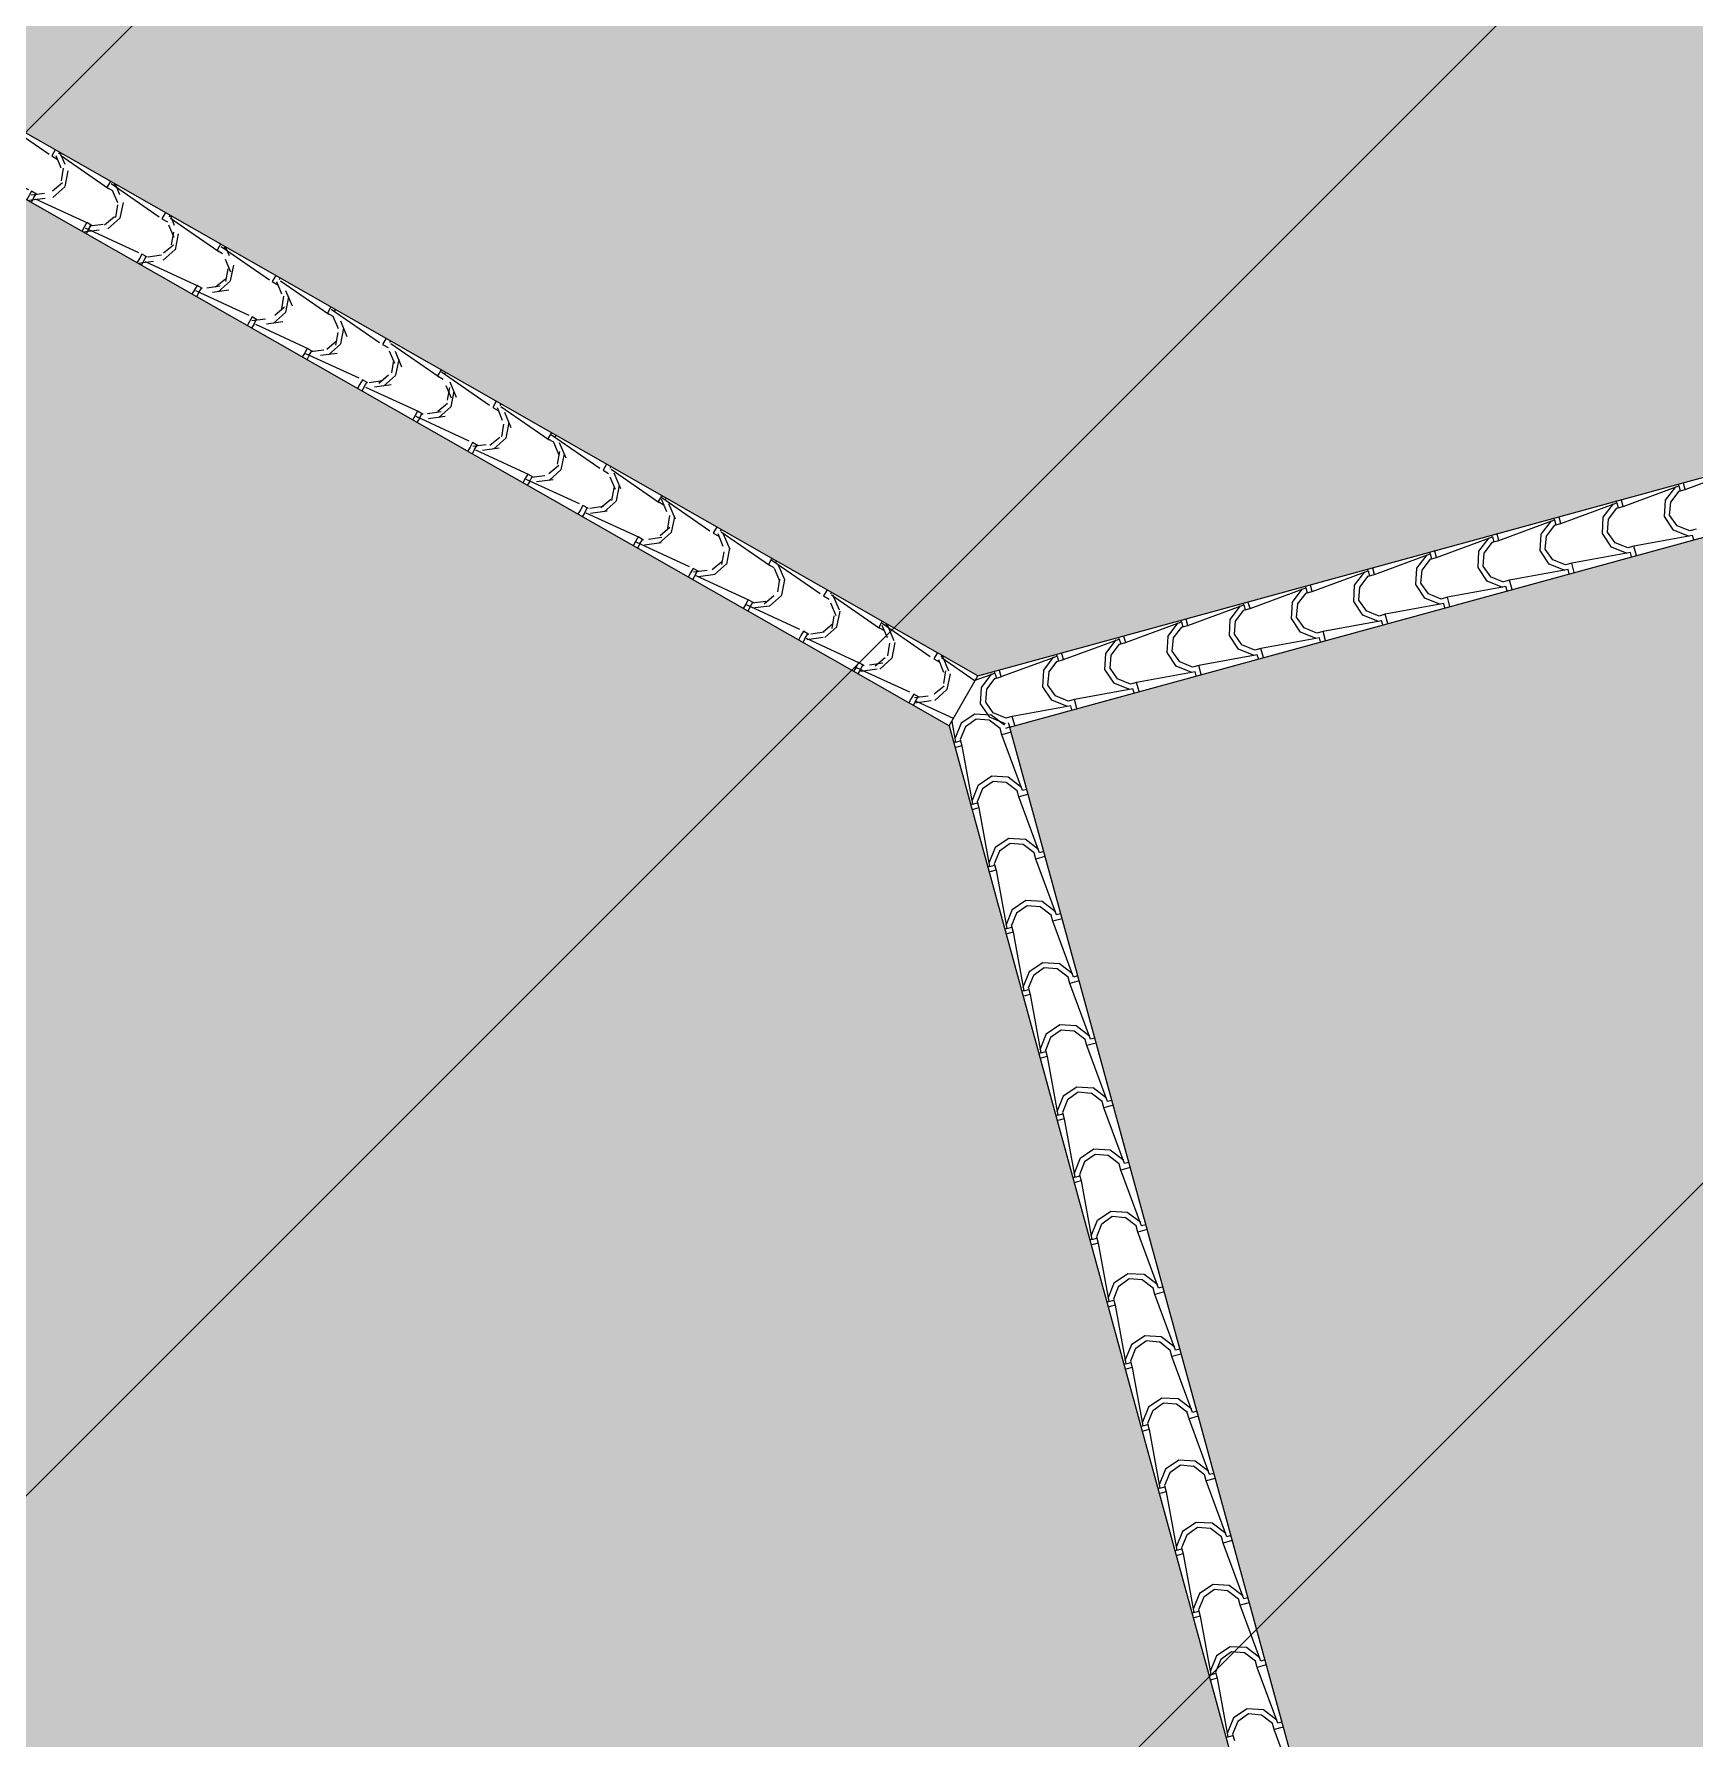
# Model space of a CAD drawing. Header units: millimetres. Extents: x 648844 to 649530, y 1246379 to 1246752.
# Drawn here: x 649096.595 to 649100.901, y 1246538.774 to 1246543.194 of the extents above; entities that cross this region are included whole.
import ezdxf

# ---------------------------------------------------------------- set-up
doc = ezdxf.new("R2010")
doc.units = ezdxf.units.MM
doc.header["$LTSCALE"] = 20
doc.header["$MEASUREMENT"] = 0
doc.layers.get('0').update_dxf_attribs({"linetype": 'CONTINUOUS'})
doc.layers.add('TECHO', color=30, linetype='CONTINUOUS')

# ---------------------------------------------------------------- blocks, each defined once
blk = doc.blocks.new('TEJA45')
at = {"layer": 'TECHO'}
for p, q in [((-2.554745425966679, 1.875336823679397), (-2.455492974620981, 1.993494333310938)), ((-2.455447220935753, 1.993484677060259), (-2.459014280526752, 1.997051736651255)), ((-2.455447220935774, 1.993484677060245), (-2.445994617484871, 1.984032073609342)), ((-2.448357768347428, 1.981668922746636), (-2.436542014033797, 1.993484677060263)), ((-2.242752661085667, 2.017111513571098), (-2.360910170717212, 1.9178590622254)), ((-2.467434219725661, 1.943715820863755), (-2.461526296235334, 1.987434177116469)), ((-2.453072652796898, 1.946403126319346), (-2.448346385534521, 1.981850335596096)), ((-2.438731790788353, 1.915664640732292), (-2.452910704511112, 1.946385677634499)), ((-2.44835825354734, 1.906017778136647), (-2.467263476764728, 1.943828144023893)), ((-2.410570837464959, 1.887147165086184), (-2.448381203352206, 1.906052388303571)), ((-2.408039281627133, 1.901472847904234), (-2.43876031852934, 1.915651761626993)), ((-2.372614661760217, 1.906063139153702), (-2.408061871036963, 1.901336871891328)), ((-2.360921186426829, 1.917863849453074), (-2.372736940740459, 1.906048095139447)), ((-2.343495659897862, 1.90043832292417), (-2.360921186426737, 1.917863849453049)), ((-2.672903146439467, 1.757179353076342), (-2.573650695093768, 1.875336862707883)), ((-2.585592795282174, 1.825557444429958), (-2.579684871791848, 1.869275800682672)), ((-2.573604764072023, 1.875327133923982), (-2.577171823663022, 1.878894193514977)), ((-2.573604764072044, 1.875327133923967), (-2.564152160621141, 1.865874530473064)), ((-2.571230103411139, 1.828246645230415), (-2.566503836148762, 1.863693854507165)), ((-2.564152160621127, 1.884779737374888), (-2.567719220212119, 1.88834679696588)), ((-2.566515311483705, 1.863511379610362), (-2.554699557170075, 1.875327133923989)), ((-2.554699557170224, 1.875327133923978), (-2.564152160621127, 1.884779737374881)), ((-2.360910131688769, 1.898953793098254), (-2.479067641320313, 1.799701341752556)), ((-2.366924698545105, 1.892926737685034), (-2.410643054797823, 1.887018814194711)), ((-2.352948263348765, 1.890985719473271), (-2.360921186426737, 1.898958642551243)), ((-2.566515783426098, 1.78786004688876), (-2.585421006643486, 1.825670412776006)), ((-2.556888199558905, 1.797508177540724), (-2.571067113281664, 1.828229214442931)), ((-2.68230970375739, 1.766622194238618), (-2.685876763348382, 1.770189253829606)), ((-2.479067602291835, 1.780796072625453), (-2.597225111923379, 1.681543621279754)), ((-2.528728568712815, 1.768989635207408), (-2.566538934600061, 1.787894858424796)), ((-2.526195744818651, 1.783316439133724), (-2.556916781720858, 1.797495352856483)), ((-2.485083074978945, 1.774768162128474), (-2.528801431231663, 1.768860238638151)), ((-2.490771142849198, 1.787905688539425), (-2.526218352125944, 1.783179421277051)), ((-2.479078729563106, 1.799706306316804), (-2.490894483876737, 1.787890552003176)), ((-2.461653203034139, 1.782280779787897), (-2.479078729563014, 1.799706306316772)), ((-2.471105806485035, 1.772828176336997), (-2.479078729563007, 1.780801099414965)), ((-2.791060866912261, 1.639021882473276), (-2.691808415566562, 1.757179392104817)), ((-2.703751370838674, 1.707399067996157), (-2.697843447348347, 1.751117424248871)), ((-2.691762307208286, 1.757169590787711), (-2.695329366799285, 1.760736650378707)), ((-2.691762307208322, 1.757169590787701), (-2.682309703757419, 1.747716987336798)), ((-2.689387554025622, 1.710090164139668), (-2.684661286763244, 1.745537373416418)), ((-2.684672854619983, 1.745353836474088), (-2.672857100306352, 1.757169590787715)), ((-2.672857100306487, 1.757169590787715), (-2.68230970375739, 1.766622194238618)), ((-2.684673313304828, 1.669702315640802), (-2.703578536522215, 1.707512681528048)), ((-2.675044608329848, 1.679351714349984), (-2.689223522052608, 1.710072751252191)), ((-2.644352208010176, 1.665160030363211), (-2.675073244912383, 1.67933894408597)), ((-2.597236272699384, 1.681548763180533), (-2.609052027013014, 1.669733008866906)), ((-2.579810746170402, 1.664123236651626), (-2.597236272699277, 1.681548763180501)), ((-2.909218587385205, 1.520864411870047), (-2.809966136039506, 1.639021921501588)), ((-2.809919850344563, 1.639012047651438), (-2.813486909935556, 1.64257910724243)), ((-2.809919850344592, 1.639012047651423), (-2.800467246893689, 1.62955944420052)), ((-2.800467246893668, 1.648464651102348), (-2.80403430648466, 1.65203171069334)), ((-2.80283039775626, 1.627196293337814), (-2.79101464344263, 1.639012047651441)), ((-2.791014643442765, 1.639012047651441), (-2.800467246893668, 1.648464651102344)), ((-2.597225072894851, 1.662638352152683), (-2.715382582526395, 1.563385900806985)), ((-2.646886299960748, 1.650832105328671), (-2.684696665847994, 1.669737328546059)), ((-2.603241451413716, 1.65660958657179), (-2.646959807666434, 1.650701663081467)), ((-2.608927623939977, 1.6697482379249), (-2.644374833216723, 1.665021970662526)), ((-2.589263349621298, 1.654670633200727), (-2.59723627269927, 1.662643556278695)), ((-2.821909946394939, 1.589240691564164), (-2.816002022904613, 1.632959047816879)), ((-2.807545004639749, 1.591933683051629), (-2.802818737377372, 1.627380892328379)), ((-2.793201017100024, 1.561195251157582), (-2.807379930822783, 1.591916288059789)), ((-2.802830843183607, 1.55154458439295), (-2.821736066400995, 1.589354950280196)), ((-2.76504403120866, 1.532674575449917), (-2.802854397095906, 1.551579798667305)), ((-2.762508671201701, 1.547003621592701), (-2.793229708103908, 1.56118253531546)), ((-2.727084105028048, 1.55159078731074), (-2.762531314304795, 1.546864520048366)), ((-2.715393815835661, 1.563391220044263), (-2.727209570149292, 1.551575465730636)), ((-2.697968289306679, 1.545965693515353), (-2.715393815835554, 1.563391220044231)), ((-3.027376307857843, 1.402706941267166), (-2.928123856512144, 1.520864450898706)), ((-2.940068521951446, 1.471082315130367), (-2.934160598461119, 1.514800671383082)), ((-2.928077393480834, 1.520854504515164), (-2.931644453071826, 1.524421564106159)), ((-2.928077393480862, 1.520854504515153), (-2.918624790029959, 1.51140190106425)), ((-2.92570245525399, 1.473777201962687), (-2.920976187991613, 1.509224411239437)), ((-2.918624790029938, 1.530307107966074), (-2.92219184962093, 1.533874167557062)), ((-2.920987940892537, 1.50903875020154), (-2.909172186578907, 1.520854504515167)), ((-2.909172186579035, 1.520854504515167), (-2.918624790029938, 1.53030710796607)), ((-2.715382543497967, 1.544480631679839), (-2.833540053129511, 1.445228180334141)), ((-2.721399827845751, 1.538451011015471), (-2.765118184098469, 1.532543087525148)), ((-2.707420892757582, 1.536513090064457), (-2.715393815835547, 1.544486013142421)), ((-2.920988373062372, 1.433386853145059), (-2.939893596279759, 1.471197219032305)), ((-2.911357425870584, 1.443038787966014), (-2.925536339593343, 1.473759824868221)), ((-3.036782333166215, 1.412149564829807), (-3.0403493927572, 1.415716624420792)), ((-2.833540014101025, 1.426322911207034), (-2.95169752373257, 1.327070459861336)), ((-2.883201762456515, 1.414517045571142), (-2.921012128343762, 1.433422268788529)), ((-2.880665134393212, 1.428847212822195), (-2.911386171295419, 1.443026126544954)), ((-2.839558204279591, 1.420292435458908), (-2.883276560532309, 1.414384511968585)), ((-2.845240586117015, 1.43343333669646), (-2.880687795393762, 1.428707069434086)), ((-2.833551358971938, 1.445233676907993), (-2.845367113285569, 1.433417922594366)), ((-2.81612583244295, 1.427808150379082), (-2.833551358971825, 1.445233676907957)), ((-2.825578435893853, 1.418355546928183), (-2.833551358971818, 1.426328470006148)), ((-3.145534028330495, 1.284549470664281), (-3.046281576984796, 1.402706980295822)), ((-3.058227097507704, 1.352923938698371), (-3.052319174017377, 1.396642294951086)), ((-3.046234936617104, 1.402696961378897), (-3.049801996208103, 1.406264020969893)), ((-3.04623493661714, 1.402696961378876), (-3.036782333166236, 1.393244357927973)), ((-3.043859905868239, 1.355620720873752), (-3.039133638605861, 1.391067930150502)), ((-3.039145484028815, 1.390881207065267), (-3.027329729715184, 1.402696961378894)), ((-3.027329729715305, 1.402696961378897), (-3.036782333166208, 1.4121495648298)), ((-3.039145902941115, 1.315229121897154), (-3.058051126158503, 1.3530394877844)), ((-3.029513834641143, 1.32488232477445), (-3.043692748363902, 1.355603361676657)), ((-2.951708902108216, 1.327076133771723), (-2.963524656421846, 1.315260379458095)), ((-2.93428337557922, 1.309650607242808), (-2.951708902108102, 1.327076133771691)), ((-3.263691748803296, 1.166392000061222), (-3.164439297457598, 1.284549509692763)), ((-3.164392479753374, 1.28453941824262), (-3.167959539344373, 1.288106477833619)), ((-3.16439247975341, 1.284539418242609), (-3.154939876302507, 1.275086814791706)), ((-3.154939876302478, 1.293992021693526), (-3.15850693589347, 1.297559081284522)), ((-3.157303027165092, 1.272723663928993), (-3.145487272851462, 1.28453941824262)), ((-3.145487272851575, 1.28453941824262), (-3.154939876302478, 1.293992021693523)), ((-2.951697484704127, 1.308165190734183), (-3.069854994335671, 1.208912739388484)), ((-3.00135949370442, 1.296359515692391), (-3.039169859591667, 1.315264738909779)), ((-2.998821597584737, 1.310690804051681), (-3.029542634486944, 1.32486971777444)), ((-2.957716580713459, 1.302133859902348), (-3.001434936966177, 1.296225936412025)), ((-2.963397067206891, 1.315275886082055), (-2.998844276483638, 1.310549618819682)), ((-2.943735979030116, 1.300198003791909), (-2.951708902108088, 1.308170926869881)), ((-3.176385673064452, 1.23476556226278), (-3.170477749574125, 1.278483918515494)), ((-3.16201735648248, 1.237464239784806), (-3.157291089220102, 1.272911449061557)), ((-3.147670243411703, 1.206725861582878), (-3.161849157134462, 1.237446898485086)), ((-3.157303432819873, 1.197071390649249), (-3.176208656037261, 1.234881756536495)), ((-3.119517224952311, 1.178201985813626), (-3.157327590839557, 1.197107209031014)), ((-3.116978060776262, 1.192534395281175), (-3.147699097678469, 1.206713309003934)), ((-3.081553548295865, 1.197118435467772), (-3.117000757572612, 1.192392168205398)), ((-3.069866445244493, 1.208918590635452), (-3.081682199558124, 1.197102836321825)), ((-3.052440918715497, 1.191493064106538), (-3.069866445244365, 1.20891859063541)), ((-3.381849469276368, 1.048234529457822), (-3.282597017930669, 1.166392039089363)), ((-3.294544248621207, 1.116607185827174), (-3.288636325130881, 1.160325542079889)), ((-3.282550022889659, 1.166381875106353), (-3.286117082480651, 1.169948934697345)), ((-3.28255002288968, 1.166381875106332), (-3.273097419438777, 1.156929271655429)), ((-3.280174807096721, 1.119307758695868), (-3.275448539834343, 1.154754967972618)), ((-3.273097419438756, 1.175834478557256), (-3.276664479029741, 1.179401538148245)), ((-3.27546057030137, 1.154566120792719), (-3.263644815987739, 1.166381875106346)), ((-3.263644815987853, 1.166381875106349), (-3.273097419438756, 1.175834478557253)), ((-3.069854955307193, 1.190007470261374), (-3.188012464938737, 1.090755018915676)), ((-3.075874957147306, 1.183975284345788), (-3.119593313400024, 1.178067360855465)), ((-3.061893522166393, 1.182040460655639), (-3.069866445244358, 1.190013383733604)), ((-3.275460962698638, 1.078913659401358), (-3.294366185916026, 1.116724025288605)), ((-3.265826652182639, 1.088569398392131), (-3.280005565905398, 1.119290435294339)), ((-3.391254962575026, 1.057676935420989), (-3.394822022166011, 1.061243995011978)), ((-3.188012425910266, 1.071849749788566), (-3.30616993554181, 0.9725972984428672)), ((-3.237674956200188, 1.060044455934861), (-3.275485322087434, 1.078949679152249)), ((-3.235134523969421, 1.074377986511426), (-3.265855560871628, 1.088556900234185)), ((-3.194033333579362, 1.065816708789466), (-3.237751689832081, 1.059908785299143)), ((-3.199710029384846, 1.078960984853495), (-3.235157238661593, 1.074234717591121)), ((-3.18802398838077, 1.090761047499182), (-3.199839742694401, 1.078945293185555)), ((-3.170598461851768, 1.073335520970264), (-3.188023988380642, 1.090761047499139)), ((-3.180051065302663, 1.063882917519361), (-3.188023988380642, 1.071855840597337)), ((-3.500007189749034, 0.9300770588549305), (-3.400754738403336, 1.048234568486471)), ((-3.412702824177472, 0.9984488093951853), (-3.406794900687146, 1.0421671656479)), ((-3.400707566025922, 1.048224331970076), (-3.404274625616914, 1.051791391561068)), ((-3.400707566025957, 1.048224331970065), (-3.391254962575054, 1.038771728519162)), ((-3.398332257710976, 1.001151277606926), (-3.393605990448599, 1.036598486883676)), ((-3.393618113437647, 1.036408577656445), (-3.381802359124016, 1.048224331970072)), ((-3.381802359124123, 1.048224331970079), (-3.391254962575026, 1.057676935420982)), ((-3.393618492577396, 0.9607559281534783), (-3.412523715794784, 0.9985662940407245)), ((-3.383983060952815, 0.9704129351997395), (-3.398161974675574, 1.001133972101947)), ((-3.306181531517048, 0.9726035043629118), (-3.317997285830678, 0.9607877500492847)), ((-3.288756004988038, 0.9551779778339942), (-3.306181531516913, 0.9726035043628727)), ((-3.618164910221822, 0.8119195882518788), (-3.518912458876123, 0.9300770978834194)), ((-3.518865109162199, 0.9300667888338054), (-3.522432168753198, 0.933633848424801)), ((-3.518865109162228, 0.9300667888337877), (-3.509412505711325, 0.9206141853828846)), ((-3.509412505711303, 0.9395193922847085), (-3.512979565302295, 0.943086451875697)), ((-3.511775656573924, 0.9182510345201713), (-3.499959902260294, 0.9300667888337983)), ((-3.4999599022604, 0.9300667888337983), (-3.509412505711303, 0.9395193922847014)), ((-3.306169896513282, 0.9536920293157962), (-3.424327406144826, 0.8544395779700977)), ((-3.355832687448093, 0.9418869260561102), (-3.393643053335339, 0.9607921492734981)), ((-3.353290987159291, 0.9562215777401519), (-3.384012024061498, 0.970400491462911)), ((-3.312191710014105, 0.9476581332327818), (-3.355910066266823, 0.9417502097424588)), ((-3.31786651047382, 0.9608035342392149), (-3.353313719750567, 0.9560772669768411)), ((-3.298208608438941, 0.9457253743830982), (-3.306181531516906, 0.9536982974610595)), ((-3.530861399734214, 0.8802904329595833), (-3.524953476243887, 0.9240087892122979)), ((-3.516489708325459, 0.8829947965161828), (-3.511763441063081, 0.918442005792933)), ((-3.511776022456154, 0.8425981969055734), (-3.530681245673541, 0.8804085627928195)), ((-3.502139469723382, 0.8522564720081682), (-3.516318383446141, 0.8829775089103755)), ((-3.473990418695976, 0.8237293961773489), (-3.511800784583222, 0.8426346193947367)), ((-3.471447450350816, 0.8380651689696457), (-3.502168487253023, 0.8522440826924047)), ((-3.436022991562787, 0.8426460836249312), (-3.471470200839534, 0.8379198163625574)), ((-3.424339074653325, 0.8544459612266415), (-3.436154828966956, 0.8426302069130145)), ((-3.406913548124315, 0.8370204346977168), (-3.42433907465319, 0.8544459612265918)), ((-3.736322630694765, 0.693762117648653), (-3.637070179349067, 0.8119196272801936)), ((-3.649019975290479, 0.7621320565275838), (-3.643112051800152, 0.8058504127802983)), ((-3.637022652298469, 0.8119092456975316), (-3.640589711889469, 0.8154763052885272)), ((-3.637022652298498, 0.8119092456975174), (-3.627570048847595, 0.8024566422466144)), ((-3.634647158939579, 0.7648383154281468), (-3.629920891677202, 0.800285524704897)), ((-3.627570048847574, 0.8213618491484418), (-3.631137108438566, 0.8249289087394338)), ((-3.629933199710202, 0.8000934913838975), (-3.618117445396571, 0.8119092456975245)), ((-3.61811744539667, 0.8119092456975316), (-3.627570048847574, 0.8213618491484347)), ((-3.424327367116383, 0.8355343088429557), (-3.542484876747928, 0.7362818574972572)), ((-3.430350086447064, 0.8294995576763391), (-3.474068442699782, 0.8235916341860161)), ((-3.416366151575211, 0.8275678312468173), (-3.424339074653183, 0.8355407543247892)), ((-3.629933552334919, 0.7244404656576862), (-3.648838775552306, 0.7622508315449323)), ((-3.620295878494325, 0.7341000088174248), (-3.634474792217084, 0.764821045719632)), ((-3.542484837719485, 0.7173765883701151), (-3.660642347351029, 0.6181241370244166)), ((-3.592148149943888, 0.705571866298591), (-3.629958515831134, 0.7244770895159789)), ((-3.589603913543165, 0.719908760199516), (-3.620324950445372, 0.734087673922275)), ((-3.548508462881806, 0.7113409821196583), (-3.592226819134524, 0.7054330586293354)), ((-3.554179472650858, 0.7244886330107718), (-3.589626681927605, 0.719762365748398)), ((-3.542496617789602, 0.7362884180903713), (-3.554312372103233, 0.7244726637767442)), ((-3.525071091260585, 0.7188628915614501), (-3.54249661778946, 0.7362884180903251)), ((-3.534523694711481, 0.7094102881105471), (-3.542496617789453, 0.7173832111885154)), ((-3.854480351167602, 0.5756046470455338), (-3.755227899821904, 0.6937621566770744)), ((-3.767178550847227, 0.6439736800919889), (-3.7612706273569, 0.6876920363447034)), ((-3.75518019543474, 0.6937517025612614), (-3.758747255025732, 0.697318762152257)), ((-3.755180195434768, 0.6937517025612472), (-3.745727591983865, 0.6842990991103441)), ((-3.752804609553827, 0.6466818343392049), (-3.74807834229145, 0.682129043615955)), ((-3.745727591983844, 0.703204306012168), (-3.749294651574829, 0.7067713656031565)), ((-3.748090742846479, 0.6819359482476237), (-3.736274988532848, 0.6937517025612507)), ((-3.736274988532941, 0.6937517025612578), (-3.745727591983844, 0.7032043060121609)), ((-3.748091082213669, 0.6062827344097776), (-3.766996305431057, 0.6440931002970238)), ((-3.738452287264877, 0.6159435456258606), (-3.752631200987636, 0.6466645825280679)), ((-3.972638071640318, 0.4574471764425745), (-3.87338562029462, 0.5756046860741151)), ((-3.873337738571017, 0.5755941594249876), (-3.876904798162009, 0.5791612190159832)), ((-3.873337738571045, 0.5755941594249734), (-3.863885135120142, 0.5661415559740703)), ((-3.863885135120121, 0.5850467628758977), (-3.867452194711113, 0.5886138224668898)), ((-3.866248285982756, 0.5637784051113499), (-3.854432531669126, 0.5755941594249769)), ((-3.854432531669218, 0.5755941594249876), (-3.863885135120121, 0.5850467628758906)), ((-3.66064230832248, 0.5992188678973811), (-3.778799817954024, 0.4999664165516826)), ((-3.710305881191765, 0.5874143364198297), (-3.748116247079011, 0.6063195596372175)), ((-3.707760376733852, 0.601752351428626), (-3.738481413636059, 0.6159312651513851)), ((-3.666666839313869, 0.59318240656334), (-3.710385195566587, 0.587274483073017)), ((-3.672335953740742, 0.6063311823963673), (-3.707783163017488, 0.6016049151339935)), ((-3.66065416092588, 0.618130874954101), (-3.67246991523951, 0.606315120640474)), ((-3.643228634396856, 0.6007053484251763), (-3.660654160925731, 0.6181308749540513)), ((-3.652681237847752, 0.5912527449742733), (-3.660654160925723, 0.5992256680522452)), ((-3.885337126403741, 0.5258153036581881), (-3.879429202913414, 0.5695336599109027)), ((-3.870962060168189, 0.5285253532493641), (-3.866235792905812, 0.5639725625261143)), ((-3.86624861209242, 0.4881250031618727), (-3.885153835309808, 0.5259353690491189)), ((-3.856608696035053, 0.497787082433458), (-3.870787609757812, 0.5285081193356653)), ((-3.828463612439649, 0.4692568065410647), (-3.866273978326895, 0.4881620297584526)), ((-3.825916839926194, 0.4835959426584964), (-3.856637876828401, 0.4977748563812554)), ((-3.790492434829723, 0.4881737317820871), (-3.825939644106469, 0.4834474645197133)), ((-3.778811704062157, 0.4999733318178308), (-3.790627458375788, 0.4881575775042037)), ((-3.761386177533133, 0.4825478052889061), (-3.778811704062008, 0.499973331817781)), ((-4.090795792113177, 0.3392897058394375), (-3.991543340767478, 0.4574472154709781)), ((-4.00349570195975, 0.4076569272280004), (-3.997587778469423, 0.451375283480715)), ((-3.99149528170728, 0.4574366162887209), (-3.995062341298265, 0.4610036758797094)), ((-3.991495281707316, 0.4574366162886996), (-3.982042678256413, 0.4479840128377965)), ((-3.98911951078243, 0.4103688721604328), (-3.984393243520053, 0.445816081437183)), ((-3.982042678256384, 0.4668892197396239), (-3.985609737847369, 0.4704562793306124)), ((-3.984405829119034, 0.4456208619750761), (-3.972590074805403, 0.4574366162887031)), ((-3.972590074805481, 0.4574366162887173), (-3.982042678256384, 0.4668892197396204)), ((-3.778799778925574, 0.481061147424537), (-3.896957288557118, 0.3818086960788385)), ((-3.784825215748612, 0.4750238310066557), (-3.82854357200133, 0.4691159075163327)), ((-3.770838780984036, 0.4730952018380066), (-3.778811704062001, 0.4810681249159714)), ((-3.984406141971199, 0.3699672719140104), (-4.003311365188587, 0.4077776378012565)), ((-3.974765104806004, 0.379630619242711), (-3.988944018528763, 0.4103516561449183)), ((-3.896957249528676, 0.3629034269516929), (-4.01511475916022, 0.2636509756059944)), ((-3.946621343687589, 0.3510992766623282), (-3.984431709574835, 0.3700044998797161)), ((-3.944073303117726, 0.3654395338879866), (-3.974794340019933, 0.3796184476107456)), ((-3.902983592182473, 0.3568652554500957), (-3.946701948435191, 0.3509573319597727)), ((-3.908648915917794, 0.3700162811679313), (-3.944096125194541, 0.3652900139055575)), ((-3.896969247198435, 0.3818157886815605), (-3.908785001512065, 0.3700000343679335)), ((-3.879543720669396, 0.3643902621526323), (-3.896969247198271, 0.3818157886815072)), ((-3.888996324120292, 0.3549376587017328), (-3.896969247198264, 0.3629105817797047)), ((-4.208953512586021, 0.2211322352363077), (-4.109701061240322, 0.3392897448678482)), ((-4.121654277516505, 0.2894985507923984), (-4.115746354026179, 0.333216907045113)), ((-4.109652824843558, 0.3392790731524506), (-4.11321988443455, 0.3428461327434462)), ((-4.109652824843586, 0.3392790731524329), (-4.100200221392683, 0.3298264697015298)), ((-4.107276961396558, 0.2922123910723933), (-4.10255069413418, 0.3276596003491434)), ((-4.100200221392662, 0.3487316766033537), (-4.103767280983654, 0.3522987361943422)), ((-4.102563372255311, 0.3274633188388023), (-4.09074761794168, 0.3392790731524293)), ((-4.090747617941759, 0.3392790731524435), (-4.100200221392662, 0.3487316766033466)), ((-4.10256367184995, 0.2518095406661018), (-4.121468895067338, 0.289619906553348)), ((-4.092921513576556, 0.2614741560511469), (-4.107100427299315, 0.2921951929533542)), ((-4.327111233058744, 0.1029747646333448), (-4.227858781713046, 0.2211322742648854)), ((-4.227810367979828, 0.2211215300161697), (-4.231377427570827, 0.2246885896071689)), ((-4.227810367979856, 0.2211215300161555), (-4.218357764528953, 0.2116689265652525)), ((-4.218357764528932, 0.2305741334670763), (-4.221924824119924, 0.2341411930580684)), ((-4.220720915391588, 0.2093057757025285), (-4.208905161077958, 0.2211215300161555)), ((-4.208905161078029, 0.2211215300161768), (-4.218357764528932, 0.2305741334670799)), ((-4.015114720131734, 0.2447457064788843), (-4.133272229763278, 0.1454932551331858)), ((-4.064779074935451, 0.2329417467835526), (-4.102589440822697, 0.2518469700009405)), ((-4.062229766308398, 0.247283125117093), (-4.092950803210606, 0.2614620388398521)), ((-4.021141968616334, 0.2387066798935287), (-4.064860324869052, 0.2327987564032057)), ((-4.026805397007671, 0.2518588305535268), (-4.062252606284417, 0.247132563291153)), ((-4.015126790334712, 0.2636582455452903), (-4.026942544648342, 0.2518424912316632)), ((-3.997701263805673, 0.246232719016362), (-4.015126790334548, 0.263658245545237)), ((-4.007153867256569, 0.2367801155654625), (-4.015126790334541, 0.2447530386434345)), ((-4.239812853073012, 0.1713401743586012), (-4.233904929582685, 0.2150585306113157)), ((-4.22543441201104, 0.1740559099816537), (-4.220708144748663, 0.2095031192584038)), ((-4.220721201728708, 0.1336518094182217), (-4.239626424946096, 0.1714621753054679)), ((-4.211077922346732, 0.1433176928587514), (-4.225256836069491, 0.1740387297609587)), ((-4.182936806183349, 0.1147842169048019), (-4.220747172070595, 0.1336894401221898)), ((-4.180386229499931, 0.1291267163465832), (-4.211107266402138, 0.1433056300693423)), ((-4.144961878098442, 0.1337013799390085), (-4.180409087375189, 0.1289751126766348)), ((-4.133284333470989, 0.14550070240902), (-4.14510008778462, 0.133684948095393)), ((-4.115858806941944, 0.1280751758800847), (-4.133284333470819, 0.1455007024089596)), ((-4.381066017177957, 0.06124925080029442), (-4.346016502185769, 0.1029748036619225)), ((-4.35797142862927, 0.05318179792661226), (-4.352063505138943, 0.09690015417932685)), ((-4.345967911116098, 0.1029639868798995), (-4.349534970707083, 0.106531046470888)), ((-4.345967911116134, 0.1029639868798853), (-4.336515307665231, 0.09351138342898224)), ((-4.343591862625289, 0.05589942889270816), (-4.338865595362911, 0.09134663816945832)), ((-4.336515307665202, 0.1124165903308096), (-4.340082367256187, 0.1159836499217981)), ((-4.338878458527866, 0.0911482325662547), (-4.327062704214235, 0.1029639868798817)), ((-4.327062704214299, 0.1029639868798995), (-4.336515307665202, 0.1124165903308025)), ((-4.13327219073485, 0.1265879860060402), (-4.251429700366394, 0.02733553466034166)), ((-4.139300345048383, 0.1205481043372068), (-4.183018701301101, 0.1146401808468838)), ((-4.12531141039284, 0.1186225724291852), (-4.133284333470812, 0.1265954955071535)), ((-4.381066017177965, 0.07500000000003837), (-4.381066017177972, -0.07499999999996376)), ((-4.338878731607451, 0.01549407817028481), (-4.357783954824839, 0.05330444405753099)), ((-4.329234331117675, 0.02516122966800793), (-4.343413244840434, 0.05588226657021522)), ((-4.30109453743124, -0.003373312973963039), (-4.338904903318486, 0.01553191024342482)), ((-4.30109453743124, 0.003373312974005671), (-4.338904903318486, -0.01553191024338219)), ((-4.298542692691456, 0.01097030757607342), (-4.329263729593663, 0.02514922129883246)), ((-4.257458721482493, -0.002389528778763861), (-4.301177077735211, 0.003518394711559125)), ((-4.257458721483125, 0.002389528780526007), (-4.301177077735844, -0.003518394709796979)), ((-4.263118359186514, 0.01554392932484205), (-4.29856556846326, 0.01081766206246826)), ((-4.251441876607267, 0.02734315927274977), (-4.263257630920897, 0.01552740495912275)), ((-4.234016350078214, 0.009917632743814409), (-4.251441876607089, 0.02734315927269293)), ((-4.243468953529117, 0.0004650292929184729), (-4.251441876607082, 0.008437952370883295)), ((-4.338878731607565, -0.01549407817016046), (-4.357783954824953, -0.05330444405740664)), ((-4.329234331119117, -0.0251612296676953), (-4.343413244841877, -0.05588226656990258)), ((-4.298542692692415, -0.01097030757503248), (-4.329263729594622, -0.02514922129779151)), ((-4.26311835918694, -0.01554392932355597), (-4.298565568463687, -0.01081766206118218)), ((-4.251441876607259, -0.0273431592726503), (-4.26325763092089, -0.01552740495902327)), ((-4.243468953529124, -0.0004650292928261024), (-4.251441876607103, -0.008437952370801582)), ((-4.234016350078228, -0.009917632743729143), (-4.251441876607103, -0.02734315927260411)), ((-4.133272190734765, -0.1265879860058945), (-4.251429700366309, -0.027335534660196)), ((-4.381066017177957, -0.06124925080087706), (-4.346016502186039, -0.102974803662196)), ((-4.35797142863111, -0.05318179792779887), (-4.352063505140784, -0.09690015418051345)), ((-4.343591862623768, -0.05589942889180222), (-4.338865595361391, -0.09134663816855237)), ((-4.345967911116119, -0.1029639868798178), (-4.349534970707111, -0.1065310464708098)), ((-4.345967911116119, -0.1029639868798107), (-4.336515307665216, -0.09351138342890764)), ((-4.336515307665216, -0.1124165903307208), (-4.340082367256201, -0.1159836499217093)), ((-4.338878458527873, -0.09114823256618365), (-4.327062704214242, -0.1029639868798107)), ((-4.327062704214313, -0.1029639868798071), (-4.336515307665216, -0.1124165903307102)), ((-4.327111233059028, -0.1029747646336112), (-4.22785878171333, -0.2211322742651518)), ((-4.182936806183335, -0.1147842169047451), (-4.220747172070581, -0.1336894401221329)), ((-4.18038622950089, -0.1291267163455458), (-4.211107266403097, -0.1433056300683049)), ((-4.139300345048618, -0.1205481043353416), (-4.183018701301336, -0.1146401808450186)), ((-4.144961878097952, -0.1337013799378433), (-4.180409087374699, -0.1289751126754695)), ((-4.125311410392847, -0.1186225724290999), (-4.133284333470819, -0.1265954955070754)), ((-4.115858806941951, -0.1280751758799994), (-4.133284333470826, -0.1455007024088779)), ((-4.239812853075087, -0.1713401743580043), (-4.23390492958476, -0.2150585306107189)), ((-4.220721201728821, -0.133651809418069), (-4.239626424946209, -0.1714621753053152)), ((-4.225434412009413, -0.1740559099816323), (-4.220708144747036, -0.2095031192583825)), ((-4.211077922348551, -0.1433176928592701), (-4.22525683607131, -0.1740387297614774)), ((-4.133284333470982, -0.1455007024089205), (-4.145100087784613, -0.1336849480952935)), ((-4.015114720131677, -0.2447457064787315), (-4.133272229763222, -0.145493255133033)), ((-4.227810367979849, -0.2211215300160809), (-4.218357764528946, -0.2116689265651779)), ((-4.220720915391595, -0.2093057757024575), (-4.208905161077965, -0.2211215300160845)), ((-4.227810367979835, -0.2211215300160916), (-4.231377427570827, -0.22468858960708)), ((-4.218357764528939, -0.2305741334669946), (-4.221924824119924, -0.2341411930579831)), ((-4.208905161078043, -0.2211215300160916), (-4.218357764528946, -0.2305741334669946)), ((-4.208953512586156, -0.2211322352367517), (-4.109701061240457, -0.3392897448682923)), ((-4.102563671850049, -0.2518095406659526), (-4.121468895067437, -0.2896199065531988)), ((-4.092921513577991, -0.2614741560508413), (-4.10710042730075, -0.2921951929530486)), ((-4.064779074935444, -0.2329417467835064), (-4.10258944082269, -0.2518469700008943)), ((-4.062229766308533, -0.2472831251156791), (-4.092950803210741, -0.2614620388384381)), ((-4.021141968615652, -0.2387066798917949), (-4.06486032486837, -0.232798756401472)), ((-4.026805397007173, -0.2518588305523757), (-4.06225260628392, -0.2471325632900019)), ((-4.015126790334705, -0.2636582455451908), (-4.026942544648335, -0.2518424912315638)), ((-4.007153867256584, -0.2367801155653737), (-4.015126790334556, -0.2447530386433456)), ((-3.997701263805688, -0.2462327190162696), (-4.015126790334563, -0.2636582455451446)), ((-3.896957249528668, -0.3629034269514939), (-4.015114759160213, -0.2636509756057954)), ((-4.121654277518559, -0.2894985507918193), (-4.115746354028232, -0.3332169070445339)), ((-4.107276961395293, -0.2922123910696612), (-4.102550694132916, -0.3276596003464114)), ((-4.109652824843572, -0.3392790731523618), (-4.113219884434571, -0.3428461327433574)), ((-4.109652824843586, -0.3392790731523547), (-4.100200221392683, -0.3298264697014517)), ((-4.100200221392676, -0.3487316766032613), (-4.103767280983661, -0.3522987361942498)), ((-4.102563372255318, -0.3274633188387313), (-4.090747617941688, -0.3392790731523583)), ((-4.090747617941773, -0.3392790731523512), (-4.100200221392676, -0.3487316766032542)), ((-4.09079579211361, -0.3392897058395334), (-3.991543340767912, -0.457447215471074)), ((-3.946621343687561, -0.3510992766622749), (-3.984431709574807, -0.3700044998796628)), ((-3.902983592182693, -0.3568652554482519), (-3.946701948435411, -0.3509573319579289)), ((-3.984406141971292, -0.3699672719138363), (-4.003311365188679, -0.4077776378010824)), ((-3.974765104807034, -0.3796306192415919), (-3.988944018529793, -0.4103516561437992)), ((-3.94407330311784, -0.3654395338865797), (-3.974794340020047, -0.3796184476093387)), ((-3.908648915918178, -0.3700162811666665), (-3.944096125194925, -0.3652900139042927)), ((-3.896969247198427, -0.381815788681461), (-3.908785001512058, -0.370000034367834)), ((-3.888996324120313, -0.354937658701644), (-3.896969247198278, -0.3629105817796088)), ((-3.87954372066941, -0.3643902621525434), (-3.896969247198278, -0.3818157886814149)), ((-3.778799778925574, -0.4810611474243274), (-3.896957288557118, -0.3818086960786289)), ((-4.003495701961803, -0.4076569272274284), (-3.997587778471477, -0.451375283480143)), ((-3.989119510780938, -0.4103688721594914), (-3.984393243518561, -0.4458160814362415)), ((-3.991495281707294, -0.457436616288625), (-3.995062341298279, -0.4610036758796134)), ((-3.991495281707302, -0.457436616288625), (-3.982042678256398, -0.4479840128377219)), ((-3.982042678256391, -0.4668892197395316), (-3.985609737847383, -0.47045627933052)), ((-3.984405829119041, -0.4456208619750051), (-3.97259007480541, -0.4574366162886321)), ((-3.972590074805495, -0.457436616288625), (-3.982042678256398, -0.466889219739528)), ((-3.972638071640603, -0.4574471764428409), (-3.873385620294904, -0.5756046860743815)), ((-3.828463612439656, -0.4692568065410221), (-3.866273978326902, -0.4881620297584099)), ((-3.825916839927132, -0.4835959426574767), (-3.856637876829339, -0.4977748563802358)), ((-3.784825215747915, -0.4750238310049539), (-3.828543572000633, -0.4691159075146309)), ((-3.790492434830099, -0.4881737317808401), (-3.825939644106846, -0.4834474645184663)), ((-3.770838780984029, -0.4730952018379142), (-3.778811704062008, -0.4810681249158897)), ((-3.761386177533133, -0.4825478052888172), (-3.778811704062015, -0.4999733318176993)), ((-3.885337126405283, -0.5258153036612399), (-3.879429202914956, -0.5695336599139544)), ((-3.866248612092527, -0.4881250031617235), (-3.885153835309914, -0.5259353690489696)), ((-3.870962060166704, -0.5285253532484191), (-3.866235792904327, -0.5639725625251693)), ((-3.856608696036851, -0.4977870824339909), (-3.87078760975961, -0.5285081193361982)), ((-3.77881170406215, -0.4999733318177313), (-3.790627458375781, -0.4881575775041043)), ((-3.660642308322466, -0.5992188678971608), (-3.77879981795401, -0.4999664165514623)), ((-3.873337738571038, -0.5755941594248988), (-3.863885135120135, -0.5661415559739957)), ((-3.866248285982763, -0.5637784051112789), (-3.854432531669133, -0.5755941594249059)), ((-3.873337738571024, -0.5755941594249059), (-3.876904798162016, -0.5791612190158979)), ((-3.863885135120128, -0.585046762875816), (-3.86745219471112, -0.5886138224668045)), ((-3.854432531669225, -0.575594159424913), (-3.863885135120128, -0.585046762875816)), ((-3.854480351167879, -0.5756046470457967), (-3.755227899822181, -0.6937621566773373)), ((-3.748091082213755, -0.6062827344096036), (-3.766996305431142, -0.6440931002968497)), ((-3.738452287266668, -0.6159435456263971), (-3.752631200989427, -0.6466645825286044)), ((-3.710305881191751, -0.5874143364197764), (-3.748116247078997, -0.6063195596371642)), ((-3.707760376734775, -0.60175235142761), (-3.738481413636983, -0.615931265150369)), ((-3.666666839314047, -0.5931824065615281), (-3.710385195566765, -0.5872744830712051)), ((-3.672335953740216, -0.6063311823952517), (-3.707783163016963, -0.601604915132878)), ((-3.660654160925873, -0.6181308749540015), (-3.672469915239503, -0.6063151206403745)), ((-3.652681237847766, -0.591252744974188), (-3.660654160925738, -0.5992256680521599)), ((-3.64322863439687, -0.6007053484250875), (-3.660654160925738, -0.6181308749539589)), ((-3.542484837719407, -0.7173765883699588), (-3.660642347350951, -0.6181241370242603)), ((-3.76717855084901, -0.643973680093243), (-3.761270627358684, -0.6876920363459575)), ((-3.75280460955247, -0.6466818343373433), (-3.748078342290093, -0.6821290436140934)), ((-3.755180195434754, -0.6937517025611761), (-3.758747255025746, -0.6973187621521681)), ((-3.755180195434768, -0.693751702561169), (-3.745727591983865, -0.684299099110266)), ((-3.745727591983851, -0.7032043060120756), (-3.749294651574843, -0.7067713656030641)), ((-3.748090742846486, -0.6819359482475527), (-3.736274988532855, -0.6937517025611797)), ((-3.736274988532955, -0.693751702561169), (-3.745727591983858, -0.7032043060120721)), ((-3.736322630694985, -0.6937621176489728), (-3.637070179349287, -0.8119196272805134)), ((-3.592148149943888, -0.705571866298552), (-3.629958515831134, -0.7244770895159398)), ((-3.548508462881067, -0.7113409821179886), (-3.592226819133785, -0.7054330586276656)), ((-3.629933552335011, -0.7244404656575156), (-3.648838775552399, -0.7622508315447618)), ((-3.620295878495718, -0.7341000088171477), (-3.634474792218477, -0.7648210457193549)), ((-3.589603913543264, -0.7199087601981269), (-3.620324950445472, -0.7340876739208859)), ((-3.554179472650326, -0.7244886330096598), (-3.589626681927072, -0.719762365747286)), ((-3.542496617789595, -0.7362884180902718), (-3.554312372103226, -0.7244726637766448)), ((-3.534523694711496, -0.7094102881104618), (-3.54249661778946, -0.7173832111884266)), ((-3.525071091260592, -0.7188628915613613), (-3.542496617789467, -0.7362884180902363)), ((-3.424327367116369, -0.8355343088427567), (-3.542484876747913, -0.7362818574970582)), ((-3.649019975292497, -0.7621320565270508), (-3.64311205180217, -0.8058504127797654)), ((-3.634647158938243, -0.764838315426271), (-3.629920891675866, -0.8002855247030212)), ((-3.637022652298477, -0.8119092456974428), (-3.640589711889469, -0.8154763052884348)), ((-3.637022652298491, -0.8119092456974428), (-3.627570048847588, -0.8024566422465398)), ((-3.627570048847581, -0.821361849148353), (-3.631137108438573, -0.8249289087393414)), ((-3.629933199710209, -0.8000934913838265), (-3.618117445396578, -0.8119092456974535)), ((-3.618117445396678, -0.8119092456974499), (-3.627570048847581, -0.821361849148353)), ((-3.618164910222042, -0.8119195882522163), (-3.518912458876343, -0.9300770978837569)), ((-3.473990418696012, -0.8237293961773169), (-3.511800784583258, -0.8426346193947047)), ((-3.471447450351725, -0.8380651689686403), (-3.502168487253932, -0.8522440826913993)), ((-3.430350086447213, -0.8294995576745663), (-3.474068442699931, -0.8235916341842433)), ((-3.436022991562247, -0.8426460836238334), (-3.471470200838993, -0.8379198163614596)), ((-3.416366151575225, -0.827567831246732), (-3.42433907465319, -0.8355407543246969)), ((-3.406913548124322, -0.8370204346976315), (-3.424339074653197, -0.8544459612265065)), ((-3.530861399736224, -0.8802904329590646), (-3.524953476245898, -0.9240087892117792)), ((-3.51177602245626, -0.8425981969054241), (-3.530681245673648, -0.8804085627926703)), ((-3.516489708323888, -0.8829947965161011), (-3.511763441061511, -0.9184420057928513)), ((-3.502139469724781, -0.8522564720078947), (-3.51631838344754, -0.882977508910102)), ((-3.424339074653318, -0.854445961226542), (-3.436154828966949, -0.842630206912915)), ((-3.306169896513211, -0.9536920293156292), (-3.424327406144755, -0.8544395779699308)), ((-3.518865109162221, -0.9300667888337131), (-3.509412505711317, -0.92061418538281)), ((-3.511775656573931, -0.9182510345201003), (-3.499959902260301, -0.9300667888337273)), ((-3.518865109162206, -0.9300667888337131), (-3.522432168753198, -0.9336338484247051)), ((-3.50941250571131, -0.9395193922846232), (-3.512979565302302, -0.9430864518756117)), ((-3.499959902260414, -0.9300667888337202), (-3.509412505711317, -0.9395193922846232)), ((-3.500007189749233, -0.9300770588552822), (-3.400754738403535, -1.048234568486823)), ((-3.393618492577495, -0.9607559281533291), (-3.412523715794883, -0.9985662940405753)), ((-3.383983060954591, -0.9704129352002937), (-3.39816197467735, -1.001133972102501)), ((-3.355832687448071, -0.9418869260560534), (-3.393643053335317, -0.9607921492734413)), ((-3.353290987160214, -0.9562215777391607), (-3.384012024062422, -0.9704004914619198)), ((-3.312191710013344, -0.9476581332311405), (-3.355910066266063, -0.9417502097408175)), ((-3.317866510474161, -0.9608035342380035), (-3.353313719750908, -0.9560772669756297)), ((-3.306181531517041, -0.9726035043628123), (-3.317997285830671, -0.9607877500491853)), ((-3.298208608438955, -0.9457253743830059), (-3.30618153151692, -0.9536982974609707)), ((-3.288756004988052, -0.9551779778339053), (-3.30618153151692, -0.9726035043627768)), ((-3.412702824179448, -0.9984488093946737), (-3.406794900689121, -1.042167165647388)), ((-3.398332257709647, -1.001151277605036), (-3.39360599044727, -1.036598486881786)), ((-3.188012425910209, -1.071849749788395), (-3.306169935541753, -0.9725972984426967)), ((-3.400707566025936, -1.048224331969987), (-3.404274625616935, -1.051791391560982)), ((-3.40070756602595, -1.048224331969987), (-3.391254962575047, -1.038771728519084)), ((-3.391254962575033, -1.057676935420893), (-3.394822022166032, -1.061243995011893)), ((-3.393618113437654, -1.036408577656374), (-3.381802359124023, -1.048224331970001)), ((-3.381802359124137, -1.04822433196999), (-3.39125496257504, -1.057676935420893)), ((-3.381849469276574, -1.048234529458174), (-3.282597017930875, -1.166392039089715)), ((-3.237674956200188, -1.060044455934815), (-3.275485322087434, -1.078949679152203)), ((-3.194033333579469, -1.065816708787722), (-3.237751689832187, -1.059908785297399)), ((-3.275460962698737, -1.078913659401216), (-3.294366185916125, -1.116724025288462)), ((-3.265826652184032, -1.088569398391872), (-3.280005565906791, -1.119290435294079)), ((-3.235134523970345, -1.074377986510438), (-3.265855560872552, -1.088556900233197)), ((-3.199710029384271, -1.078960984852415), (-3.235157238661017, -1.074234717590041)), ((-3.188023988380763, -1.090761047499083), (-3.199839742694394, -1.078945293185456)), ((-3.180051065302678, -1.063882917519276), (-3.188023988380642, -1.071855840597241)), ((-3.170598461851775, -1.073335520970172), (-3.188023988380657, -1.090761047499054)), ((-3.069854955307157, -1.19000747026119), (-3.188012464938701, -1.090755018915491)), ((-3.294544248622685, -1.11660718583029), (-3.288636325132359, -1.160325542083005)), ((-3.280174807095413, -1.119307758693967), (-3.275448539833036, -1.154754967970717)), ((-3.282550022889659, -1.166381875106257), (-3.286117082480651, -1.169948934697253)), ((-3.28255002288968, -1.166381875106261), (-3.273097419438777, -1.156929271655358)), ((-3.27309741943877, -1.175834478557171), (-3.276664479029762, -1.179401538148159)), ((-3.275460570301377, -1.154566120792648), (-3.263644815987746, -1.166381875106275)), ((-3.263644815987867, -1.166381875106268), (-3.27309741943877, -1.175834478557171)), ((-3.263691748803474, -1.166392000061592), (-3.164439297457776, -1.284549509693132)), ((-3.119517224952311, -1.178201985813583), (-3.157327590839557, -1.197107209030971)), ((-3.116978060777157, -1.192534395280195), (-3.147699097679364, -1.206713309002954)), ((-3.075874957146496, -1.183975284344175), (-3.119593313399214, -1.178067360853852)), ((-3.08155354829529, -1.197118435466706), (-3.117000757572036, -1.192392168204332)), ((-3.061893522166407, -1.18204046065555), (-3.069866445244372, -1.190013383733515)), ((-3.052440918715504, -1.191493064106449), (-3.069866445244379, -1.208918590635328)), ((-3.176385673066171, -1.234765562264094), (-3.170477749575845, -1.278483918516809)), ((-3.157303432819972, -1.1970713906491), (-3.17620865603736, -1.234881756536346)), ((-3.147670243413842, -1.206725861584275), (-3.161849157136601, -1.237446898486482)), ((-3.069866445244486, -1.208918590635353), (-3.081682199558117, -1.197102836321726)), ((-2.951697484704049, -1.308165190734027), (-3.069854994335593, -1.208912739388328)), ((-3.16439247975341, -1.284539418242531), (-3.154939876302507, -1.275086814791628)), ((-3.162017356481186, -1.237464239782895), (-3.157291089218809, -1.272911449059645)), ((-3.157303027165099, -1.272723663928922), (-3.145487272851469, -1.284539418242549)), ((-3.164392479753388, -1.284539418242531), (-3.16795953934438, -1.288106477833523)), ((-3.154939876302493, -1.293992021693445), (-3.158506935893477, -1.297559081284433)), ((-3.145487272851589, -1.284539418242534), (-3.154939876302493, -1.293992021693438)), ((-3.145534028330822, -1.284549470664484), (-3.046281576985123, -1.402706980296024)), ((-3.0391459029412, -1.315229121896984), (-3.058051126158588, -1.35303948778423)), ((-3.029513834642891, -1.324882324775018), (-3.04369274836565, -1.355603361677225)), ((-3.001359493704399, -1.296359515692334), (-3.039169859591645, -1.315264738909722)), ((-2.998821597585632, -1.310690804050708), (-3.029542634487839, -1.324869717773467)), ((-2.957716580713537, -1.302133859900632), (-3.001434936966255, -1.296225936410309)), ((-2.963397067206301, -1.315275886081), (-2.998844276483048, -1.310549618818627)), ((-2.951708902108209, -1.327076133771623), (-2.963524656421839, -1.315260379457996)), ((-2.943735979030137, -1.30019800379182), (-2.951708902108109, -1.308170926869789)), ((-3.058227097509651, -1.352923938697906), (-3.052319174019324, -1.39664229495062)), ((-3.043859905866945, -1.355620720871823), (-3.039133638604568, -1.391067930148573)), ((-3.046234936617125, -1.402696961378805), (-3.049801996208117, -1.406264020969793)), ((-3.046234936617132, -1.402696961378801), (-3.036782333166229, -1.393244357927898)), ((-3.036782333166229, -1.412149564829722), (-3.040349392757221, -1.415716624420718)), ((-3.039145484028822, -1.390881207065195), (-3.027329729715191, -1.402696961378822)), ((-3.027329729715319, -1.402696961378808), (-3.036782333166222, -1.412149564829711)), ((-3.027376307857871, -1.402706941267724), (-2.928123856512173, -1.520864450899264))]:
    blk.add_line(p, q, dxfattribs=at)

msp = doc.modelspace()

# ---------------------------------------------------------------- hatches: boundary and pattern name
h = msp.add_hatch()
h.set_pattern_fill('ANSI31', color=2, scale=20, style=0)
h.set_pattern_definition([(45, (-526.4316489867633, -3378.367883687839), (-1.767766952966369, 1.767766952966369), [])])
edge = h.paths.add_edge_path()
edge.add_line((649057.8519686605, 1246574.731937029), (649143.484031076, 1246525.395827967))
edge.add_line((649021.4650291716, 1246521.520933308), (649057.8519686605, 1246574.731937029))
edge.add_line((649021.4650291716, 1246521.520933308), (649126.0130467353, 1246470.828113168))
edge.add_line((649143.484031076, 1246525.395827967), (649148.0277335674, 1246486.904175728))
h.paths.add_polyline_path([(649085.8330108997, 1246502.103295551), (649115.3070900415, 1246502.103295551), (649115.3070900415, 1246507.529080002), (649085.8330108997, 1246507.529080002)], flags=24)
at = {"layer": 'TECHO'}
h = msp.add_hatch(dxfattribs=at)
h.set_pattern_fill('SPANTILE', color=254, scale=0.2049999999999998, angle=119.4953358696795, style=0, pattern_type=2)
h.set_pattern_definition([(65.2814235871566, (649155.0498852072, 1246530.790818401), (-1.040302485823591, -2.23861476540898), [0.1893117599999998, -4.543480804999994]), (330.3117235871564, (649155.12904797, 1246530.962784028), (0.279622828483534, 0.07655765011328423), [0.01639999999999998, -0.1885999999999999]), (150.3117235871565, (649155.3152608161, 1246530.875498658), (-0.279622828483534, -0.07655765011328432), [0.05739999999999978, -0.1475999999999991]), (240.3117235871565, (649155.2653955492, 1246530.903927782), (0.07655765011328433, -0.2796228284835339), [0.02049999999999989, -0.1844999999999991]), (60.31172358715661, (649155.1412645371, 1246530.951099616), (-0.07655765011328433, 0.279622828483534), [0.02049999999999998, -0.1844999999999998]), (150.3117235871565, (649155.151417796, 1246530.96890864), (-0.279622828483534, -0.07655765011328432), [0.01639999999999989, -0.1885999999999991]), (150.3117235871565, (649155.3071382089, 1246530.861251439), (-0.279622828483534, -0.07655765011328432), [0.04099999999999979, -0.1639999999999991]), (235.3420235871566, (649155.2715201611, 1246530.881557956), (-1.396479868146022, -2.035551352282894), [0.1893117599999986, -4.543480804999957]), (203.0078235871564, (649155.2664435316, 1246530.872653445), (4.041225704783784, 1.707613754292943), [0.05412163999999994, -5.358033749999993]), (168.7466235871565, (649155.2166272496, 1246530.851499709), (-0.4577129830537749, 0.02497526756763925), [0.0518613099999999, -0.5964054749999982]), (131.8768235871565, (649155.165762985, 1246530.86162031), (0.2546481289333908, -0.3811551774235576), [0.05186130999999999, -0.5964054749999996]), (97.6156235871565, (649155.1311439349, 1246530.900235351), (-0.5891154912266264, 4.347458207832761), [0.05412163999999994, -5.358033749999992]), (170.5366235871566, (649155.2148300189, 1246530.869042655), (2.365123348162453, -0.4044957615949052), [0.04150942499999993, -4.109424259999991]), (130.0868235871565, (649155.1738855924, 1246530.87586753), (-1.552860942011804, 1.829220644959383), [0.04150942499999981, -4.109424259999976]), (97.7171235871565, (649155.1471557282, 1246530.907625038), (-0.4609812710911503, 3.330498671331836), [0.04387184499999996, -4.343319624999995]), (202.9063235871565, (649155.2552422903, 1246530.886118759), (3.100827059804226, 1.299844866599788), [0.04387184499999995, -4.343319624999993])])
h.paths.add_polyline_path([(649099.0418968407, 1246541.53043278), (649104.8730558249, 1246543.126939873), (649094.893167264, 1246548.816661721), (649096.4896743579, 1246542.985502737)])
h = msp.add_hatch(dxfattribs=at)
h.set_pattern_fill('SPANTILE', color=254, scale=0.1644999999999998, angle=209.4953358696795, style=0, pattern_type=2)
h.set_pattern_definition([(155.2814235871565, (649155.3832115595, 1246530.662550912), (1.796351848340378, -0.8347793117950284), [0.1519111439999999, -3.645866304499998]), (60.31172358715661, (649155.2452196289, 1246530.726074203), (-0.06143284606651353, 0.2243802696855676), [0.01315999999999999, -0.1513399999999998]), (240.3117235871565, (649155.3152608161, 1246530.875498658), (0.06143284606651357, -0.2243802696855676), [0.04605999999999977, -0.1184399999999995]), (330.3117235871564, (649155.2924481769, 1246530.835484822), (0.2243802696855676, 0.06143284606651348), [0.01644999999999999, -0.1480499999999999]), (150.3117235871565, (649155.254595657, 1246530.735877253), (-0.2243802696855677, -0.06143284606651346), [0.0164499999999999, -0.1480499999999992]), (240.3117235871565, (649155.2403050011, 1246530.744024625), (0.06143284606651357, -0.2243802696855676), [0.01315999999999994, -0.1513399999999991]), (240.3117235871565, (649155.3266933409, 1246530.868980761), (0.06143284606651357, -0.2243802696855676), [0.03289999999999978, -0.1315999999999991]), (325.3420235871563, (649155.3103985986, 1246530.840399449), (1.633405841222127, -1.120589942975711), [0.1519111439999995, -3.645866304499992]), (293.0078235871565, (649155.3175439263, 1246530.836325763), (-1.370255915030192, 3.242837211887477), [0.04342931599999998, -4.299495374999998]), (258.7466235871564, (649155.3345185097, 1246530.796351235), (-0.02004112934086161, -0.3672867595724195), [0.04161553899999997, -0.4785790274999997]), (221.8768235871564, (649155.3263973434, 1246530.755535763), (0.3058537887130501, 0.204339596144111), [0.04161553899999997, -0.4785790274999996]), (187.6156235871566, (649155.2954111284, 1246530.727756087), (-3.48857012287068, -0.4727292600330723), [0.04342931599999996, -4.299495374999995]), (260.5366235871566, (649155.3204413647, 1246530.794909067), (0.3245831843042036, 1.897867272062065), [0.03330878249999996, -3.297562393999997]), (220.0868235871565, (649155.3149648188, 1246530.762053661), (-1.467838029735701, -1.246076219321667), [0.03330878249999984, -3.29756239399999]), (187.7171235871565, (649155.2894813546, 1246530.740604575), (-2.672522104556523, -0.3699093614365561), [0.03520448049999997, -3.485249162499998]), (292.9063235871564, (649155.3067388324, 1246530.827337451), (-1.043046246613001, 2.488224640672171), [0.03520448049999997, -3.485249162499997])])
h.paths.add_polyline_path([(649098.9676047022, 1246541.400122849), (649096.4153822196, 1246542.855192806), (649096.4896743579, 1246542.985502737), (649099.0418968407, 1246541.53043278)])
h = msp.add_hatch(dxfattribs=at)
h.set_pattern_fill('SPANTILE', color=254, scale=0.2049999999999998, angle=389.4953358696796, style=0, pattern_type=2)
h.set_pattern_definition([(335.2814235871566, (649155.2305805589, 1246531.140874267), (-2.238614765408981, 1.040302485823592), [0.1893117599999997, -4.543480804999992]), (240.3117235871565, (649155.4025461859, 1246531.061711504), (0.07655765011328429, -0.279622828483534), [0.01639999999999988, -0.188599999999999]), (60.31172358715661, (649155.3152608161, 1246530.875498658), (-0.0765576501132843, 0.2796228284835339), [0.05739999999999995, -0.1475999999999998]), (150.3117235871565, (649155.343689941, 1246530.925363924), (-0.279622828483534, -0.07655765011328423), [0.02049999999999989, -0.1844999999999991]), (330.3117235871564, (649155.3908617742, 1246531.049494937), (0.279622828483534, 0.07655765011328423), [0.02049999999999999, -0.1844999999999999]), (60.31172358715661, (649155.4086707985, 1246531.039341677), (-0.0765576501132843, 0.2796228284835339), [0.01639999999999997, -0.1885999999999998]), (60.31172358715661, (649155.3010135972, 1246530.883621265), (-0.0765576501132843, 0.2796228284835339), [0.04099999999999995, -0.1639999999999998]), (145.3420235871565, (649155.321320115, 1246530.919239313), (-2.035551352282895, 1.396479868146023), [0.1893117599999999, -4.543480804999996]), (113.0078235871565, (649155.3124156028, 1246530.924315942), (1.707613754292944, -4.041225704783783), [0.05412163999999993, -5.358033749999991]), (78.74662358715663, (649155.2912618672, 1246530.974132224), (0.02497526756763924, 0.4577129830537747), [0.05186130999999986, -0.5964054749999975]), (41.87682358715666, (649155.3013824694, 1246531.024996489), (-0.3811551774235577, -0.2546481289333904), [0.05186130999999986, -0.5964054749999976]), (7.615623587156544, (649155.3399975096, 1246531.059615539), (4.347458207832762, 0.5891154912266239), [0.05412163999999976, -5.35803374999997]), (80.53662358715663, (649155.3088048131, 1246530.975929455), (-0.4044957615949052, -2.365123348162451), [0.04150942499999995, -4.109424259999995]), (40.08682358715657, (649155.3156296884, 1246531.016873881), (1.829220644959383, 1.552860942011802), [0.04150942499999993, -4.109424259999991]), (7.717123587156362, (649155.3473871971, 1246531.043603745), (3.330498671331837, 0.4609812710911489), [0.04387184499999993, -4.343319624999991]), (112.9063235871564, (649155.3258809174, 1246530.935517183), (1.299844866599789, -3.100827059804226), [0.04387184499999994, -4.343319624999991])])
h.paths.add_polyline_path([(649100.708787307, 1246535.608574426), (649099.1238818779, 1246541.397358934), (649104.9126663862, 1246542.982264363)])
h = msp.add_hatch(dxfattribs=at)
h.set_pattern_fill('SPANTILE', color=254, scale=0.2049999999999998, angle=119.4953358696795, style=0, pattern_type=2)
h.set_pattern_definition([(235.3420235871566, (649136.7395158109, 1246498.674055758), (1.396479868146021, 2.035551352282895), [0.1893117599999991, -4.54348080499997]), (330.3117235871564, (649136.6318586097, 1246498.518335345), (0.07655765011328441, -0.2796228284835339), [0.01639999999999998, -0.1885999999999999]), (150.3117235871565, (649136.801826242, 1246498.402555537), (-0.07655765011328439, 0.2796228284835339), [0.05739999999999978, -0.1475999999999991]), (60.31172358715661, (649136.7519609752, 1246498.430984662), (0.279622828483534, 0.07655765011328433), [0.02049999999999998, -0.1844999999999998]), (240.3117235871565, (649136.6481364808, 1246498.513774543), (-0.279622828483534, -0.07655765011328436), [0.02049999999999989, -0.1844999999999991]), (150.3117235871565, (649136.637983222, 1246498.495965518), (-0.07655765011328439, 0.2796228284835339), [0.01639999999999989, -0.1885999999999991]), (150.3117235871565, (649136.8099488491, 1246498.416802757), (-0.07655765011328439, 0.2796228284835339), [0.04099999999999979, -0.1639999999999991]), (65.28142358715664, (649136.7743308011, 1246498.437109274), (1.04030248582359, 2.23861476540898), [0.1893117599999997, -4.543480804999993]), (97.6156235871565, (649136.7794074307, 1246498.446013786), (0.5891154912266249, -4.347458207832761), [0.05412163999999994, -5.358033749999992]), (131.8768235871565, (649136.7722348362, 1246498.49965795), (-0.2546481289333908, 0.3811551774235575), [0.05186130999999998, -0.5964054749999995]), (168.7466235871565, (649136.7376157864, 1246498.53827299), (0.4577129830537752, -0.02497526756763907), [0.05186130999999999, -0.5964054749999996]), (203.0078235871564, (649136.6867515215, 1246498.548393593), (-4.041225704783784, -1.707613754292942), [0.05412163999999995, -5.358033749999993]), (130.0868235871565, (649136.7562230431, 1246498.492268263), (1.552860942011804, -1.829220644959382), [0.04150942499999981, -4.109424259999976]), (170.5366235871566, (649136.7294931791, 1246498.524025772), (-2.365123348162453, 0.4044957615949042), [0.04150942499999992, -4.10942425999999]), (202.9063235871565, (649136.6885487522, 1246498.530850647), (-3.100827059804226, -1.299844866599789), [0.04387184499999992, -4.34331962499999]), (97.7171235871565, (649136.7621142343, 1246498.448793686), (0.4609812710911512, -3.330498671331836), [0.04387184499999996, -4.343319624999995])])
h.paths.add_polyline_path([(649098.9676047022, 1246541.400122849), (649100.564111796, 1246535.568963865), (649090.5842232349, 1246541.258685712), (649096.4153822196, 1246542.855192806)])

# ---------------------------------------------------------------- linework, layer by layer
at = {"layer": 'TECHO', "color": 254}
for p, q in [((649099.0418968407, 1246541.53043278), (649104.8730558249, 1246543.126939873)), ((649099.0418968407, 1246541.53043278), (649096.4896743579, 1246542.985502737)), ((649099.1238818779, 1246541.397358934), (649104.9126663862, 1246542.982264363)), ((649098.9676047022, 1246541.400122849), (649096.4153822196, 1246542.855192806)), ((649098.9676047022, 1246541.400122849), (649100.564111796, 1246535.568963865)), ((649099.1238818779, 1246541.397358934), (649100.708787307, 1246535.608574426))]:
    msp.add_line(p, q, dxfattribs=at)

# ---------------------------------------------------------------- block references
at = {"color": 254, "xscale": -1, "rotation": 150.3117235871909}
msp.add_blockref('TEJA45', (649102.8107268465, 1246539.295419394), dxfattribs=at)

doc.saveas('drawing.dxf')
